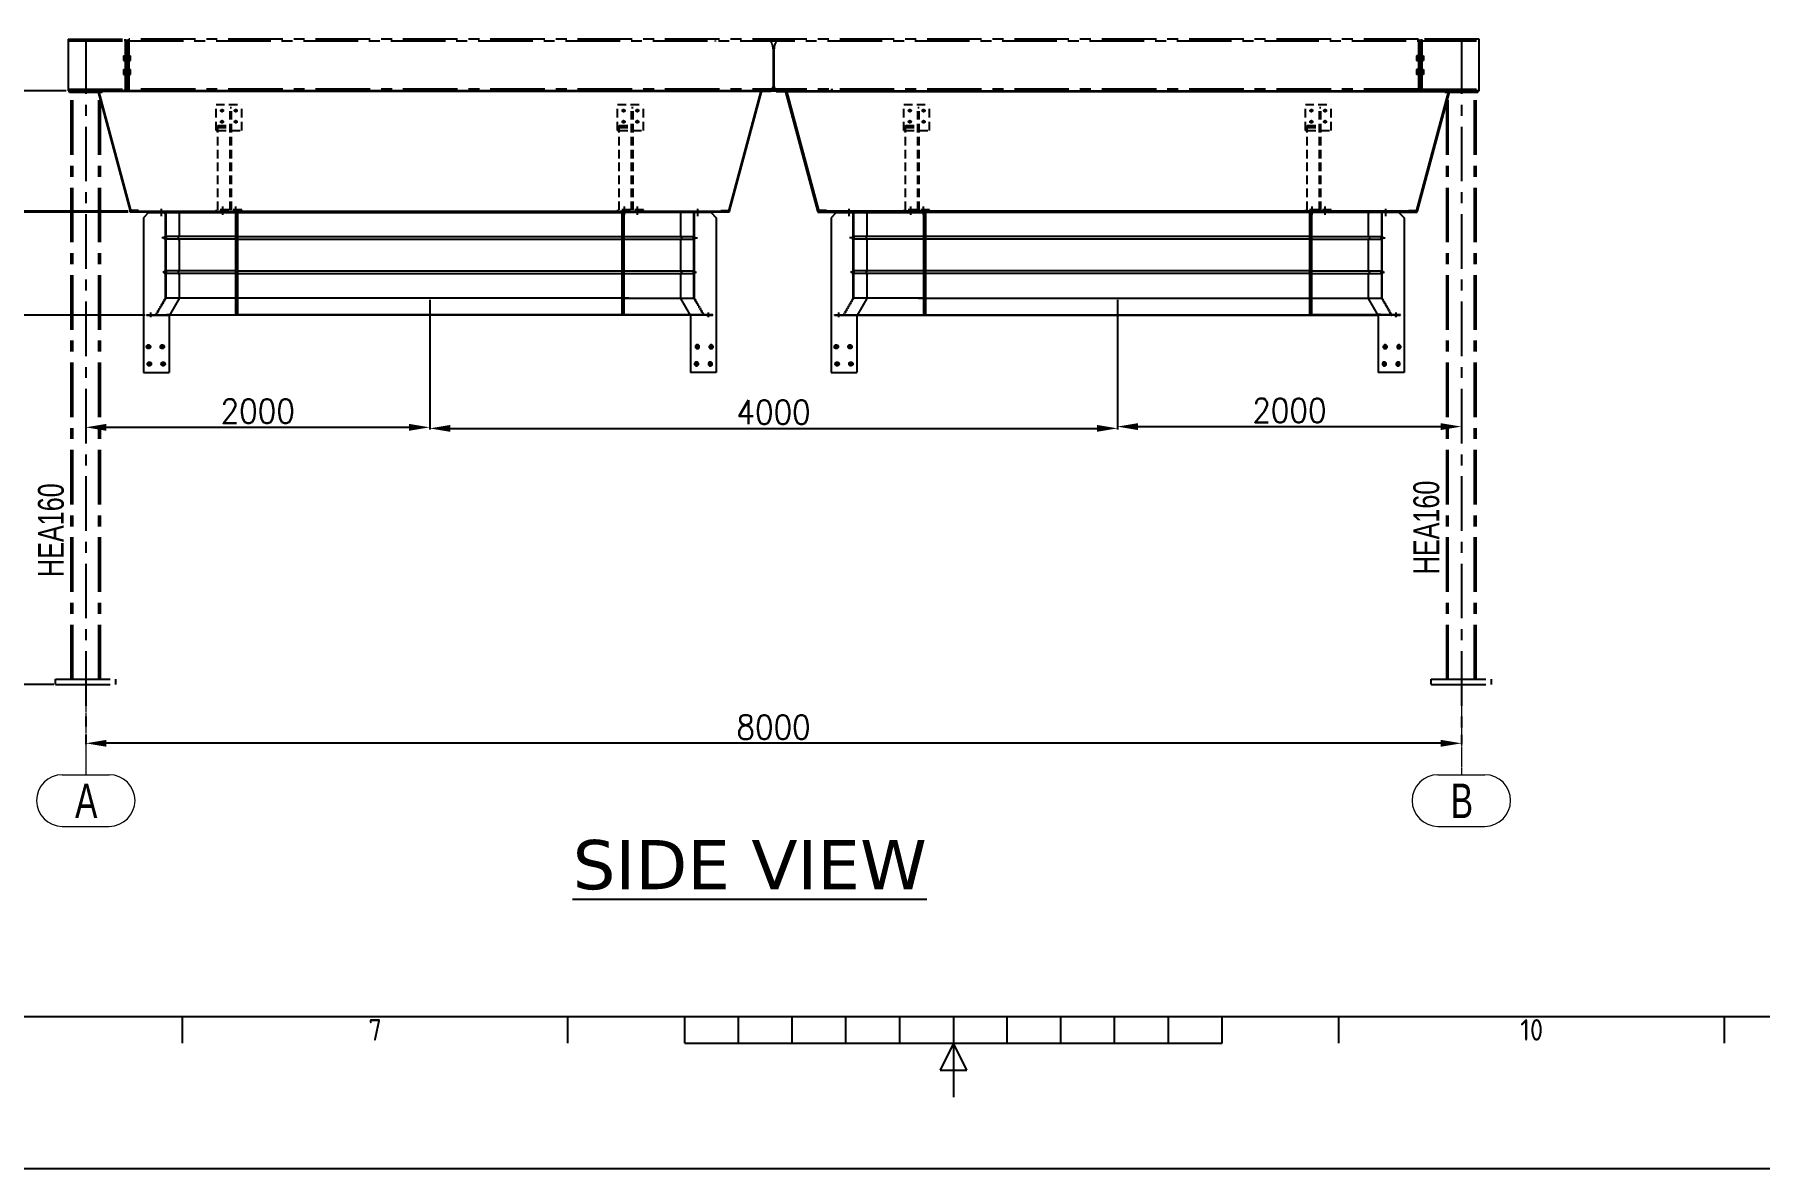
# Model space of a CAD drawing. Header units: millimetres. Extents: x 517777 to 536338, y -327622 to -292910.
# Drawn here: x 524593 to 529609, y -306035 to -302739 of the extents above; entities that cross this region are included whole.
import ezdxf
from ezdxf.enums import TextEntityAlignment as Align

# ---------------------------------------------------------------- set-up
doc = ezdxf.new("R2010")
doc.units = ezdxf.units.MM
for name, pattern in [('CENTER', [50.8, 31.75, -6.35, 6.35, -6.35]), ('CENTER2', [28.575, 19.05, -3.175, 3.175, -3.175]), ('HIDDEN', [0.375, 0.25, -0.125]), ('XKITLINE00', [0]), ('XKITLINE03', [6, 3, -1, 1, -1])]:
    doc.linetypes.add(name, pattern=pattern)
for name, color, linetype in [('1', 1, 'Continuous'), ('2', 3, 'CENTER'), ('3-TEXT', 7, 'Continuous'), ('CADRE', 5, 'Continuous'), ('Comment', 1, 'Continuous'), ('line', 7, 'Continuous')]:
    doc.layers.add(name, color=color, linetype=linetype)
for name, color, linetype, lineweight in [('Bolt', 7, 'Continuous', 0), ('Part', 2, 'Continuous', 0), ('PartMark', 3, 'Continuous', 0), ('S-GRID', 8, 'Continuous', 0)]:
    doc.layers.add(name, color=color, linetype=linetype, lineweight=lineweight)
doc.styles.add('ARIAL_NARROW', font='ARIALN.TTF')
doc.styles.add('ISO Proportional', font='isocp.shx')
doc.styles.add('ROMANS', font='ROMANS.shx', dxfattribs={"width": 0.9})
doc.styles.add('ver', font='verdana.ttf')
doc.dimstyles.new('4', dxfattribs={"dimtxt": 70, "dimasz": 60, "dimexe": 3, "dimexo": 5, "dimgap": 12, "dimtad": 1, "dimdec": 0, "dimdsep": 46, "dimtxsty": 'ROMANS', "dimcen": 2.5, "dimclrd": 6, "dimclre": 6, "dimclrt": 2, "dimadec": 0, "dimazin": 0, "dimtfac": 1, "dimtdec": 0, "dimtmove": 0, "dimatfit": 3, "dimfxl": 1, "dimarcsym": 0})

# ---------------------------------------------------------------- blocks, each defined once
blk = doc.blocks.new('*D113')
at = {"layer": 'Comment', "color": 6, "lineweight": -2, "transparency": 16777216}
for p, q in [((524742.5, -304774.5), (524742.5, -304801.9)), ((528682.5, -304798.9), (524802.5, -304798.9)), ((528742.5, -304774.5), (528742.5, -304801.9))]:
    blk.add_line(p, q, dxfattribs=at)
at = {"layer": 'Comment', "color": 6, "transparency": 16777216}
for points in [[(524802.5, -304788.9), (524802.5, -304808.9), (524742.5, -304798.9)], [(528682.5, -304788.9), (528682.5, -304808.9), (528742.5, -304798.9)]]:
    blk.add_solid(points, dxfattribs=at)
at = {"layer": 'Defpoints', "color": 0, "transparency": 16777216}
for p in [(524742.5, -304769.5), (524742.5, -304798.9), (528742.5, -304769.5)]:
    blk.add_point(p, dxfattribs=at)
at = {"layer": 'Comment', "color": 2, "transparency": 16777216, "insert": (526742.5, -304751.9), "char_height": 70, "attachment_point": 5, "style": 'ROMANS'}
blk.add_mtext('8000', dxfattribs=at)
blk = doc.blocks.new('dsfsdf')
for p, q in [((42914, -28691), (42884, -28721)), ((43092, -28697), (43086, -28691)), ((43092, -29191), (43034, -29291)), ((43034, -29291), (43034, -29621)), ((42884, -29621), (43034, -29621))]:
    blk.add_line(p, q)
at = {"color": 3, "linetype": 'CENTER2', "ltscale": 8}
for p, q in [((42929, -29471), (42899, -29471)), ((42914, -29486), (42914, -29456)), ((43009, -29471), (42979, -29471)), ((42994, -29486), (42994, -29456)), ((42934, -29571), (42904, -29571)), ((42919, -29586), (42919, -29556)), ((43014, -29571), (42984, -29571)), ((42999, -29586), (42999, -29556))]:
    blk.add_line(p, q, dxfattribs=at)
for centre in [(42914, -29471), (42994, -29471), (42919, -29571), (42999, -29571)]:
    blk.add_circle(centre, 11)
at = {"layer": 'line'}
for p, q in [((42884, -28721), (42884, -29621)), ((42914, -28691), (43086, -28691)), ((43092, -28697), (43092, -28830)), ((43092, -28851), (43092, -29030)), ((43092, -29051), (43092, -29191))]:
    blk.add_line(p, q, dxfattribs=at)
for centre, start, end in [((43092, -28841), 120, 240), ((43086, -28830), 300, 0), ((43086, -28851), 0, 60), ((43092, -29041), 120, 240), ((43086, -29030), 300, 0), ((43086, -29051), 0, 60)]:
    blk.add_arc(centre, 6, start, end, dxfattribs=at)
blk = doc.blocks.new('*D114')
at = {"layer": 'Comment', "color": 6, "lineweight": -2, "transparency": 16777216}
for p, q in [((525742.6, -303509.8), (525742.6, -303883.6)), ((524742.5, -303807.4), (524742.5, -303883.6)), ((524802.5, -303880.6), (525682.6, -303880.6))]:
    blk.add_line(p, q, dxfattribs=at)
at = {"layer": 'Comment', "color": 6, "transparency": 16777216}
for points in [[(524802.5, -303870.6), (524802.5, -303890.6), (524742.5, -303880.6)], [(525682.6, -303870.6), (525682.6, -303890.6), (525742.6, -303880.6)]]:
    blk.add_solid(points, dxfattribs=at)
at = {"layer": 'Defpoints', "color": 0, "transparency": 16777216}
for p in [(525742.6, -303504.8), (524742.5, -303802.4), (525742.6, -303880.6)]:
    blk.add_point(p, dxfattribs=at)
at = {"layer": 'Comment', "color": 2, "transparency": 16777216, "insert": (525242.6, -303833.6), "char_height": 70, "attachment_point": 5, "style": 'ROMANS'}
blk.add_mtext('2000', dxfattribs=at)
blk = doc.blocks.new('*D115')
at = {"layer": 'Comment', "color": 6, "lineweight": -2, "transparency": 16777216}
for p, q in [((525742.6, -303509.8), (525742.6, -303886.6)), ((527742.5, -303509.8), (527742.5, -303886.6)), ((525802.6, -303883.6), (527682.5, -303883.6))]:
    blk.add_line(p, q, dxfattribs=at)
at = {"layer": 'Comment', "color": 6, "transparency": 16777216}
for points in [[(525802.6, -303873.6), (525802.6, -303893.6), (525742.6, -303883.6)], [(527682.5, -303873.6), (527682.5, -303893.6), (527742.5, -303883.6)]]:
    blk.add_solid(points, dxfattribs=at)
at = {"layer": 'Defpoints', "color": 0, "transparency": 16777216}
for p in [(525742.6, -303504.8), (527742.5, -303504.8), (527742.5, -303883.6)]:
    blk.add_point(p, dxfattribs=at)
at = {"layer": 'Comment', "color": 2, "transparency": 16777216, "insert": (526742.5, -303836.6), "char_height": 70, "attachment_point": 5, "style": 'ROMANS'}
blk.add_mtext('4000', dxfattribs=at)
blk = doc.blocks.new('*D116')
at = {"layer": 'Comment', "color": 6, "lineweight": -2, "transparency": 16777216}
for p, q in [((527742.5, -303509.8), (527742.5, -303881.5)), ((528742.5, -303833.4), (528742.5, -303881.5)), ((527802.5, -303878.5), (528682.5, -303878.5))]:
    blk.add_line(p, q, dxfattribs=at)
at = {"layer": 'Comment', "color": 6, "transparency": 16777216}
for points in [[(527802.5, -303868.5), (527802.5, -303888.5), (527742.5, -303878.5)], [(528682.5, -303868.5), (528682.5, -303888.5), (528742.5, -303878.5)]]:
    blk.add_solid(points, dxfattribs=at)
at = {"layer": 'Defpoints', "color": 0, "transparency": 16777216}
for p in [(527742.5, -303504.8), (528742.5, -303828.4), (528742.5, -303878.5)]:
    blk.add_point(p, dxfattribs=at)
at = {"layer": 'Comment', "color": 2, "transparency": 16777216, "insert": (528242.5, -303831.5), "char_height": 70, "attachment_point": 5, "style": 'ROMANS'}
blk.add_mtext('2000', dxfattribs=at)
blk = doc.blocks.new('*D117')
at = {"layer": 'Comment', "color": 6, "lineweight": -2, "transparency": 16777216}
for p, q in [((524914.6, -303554.8), (524512.8, -303554.8)), ((524515.8, -304567.9), (524515.8, -303614.8)), ((524650, -304627.9), (524512.8, -304627.9))]:
    blk.add_line(p, q, dxfattribs=at)
at = {"layer": 'Comment', "color": 6, "transparency": 16777216}
for points in [[(524505.8, -303614.8), (524525.8, -303614.8), (524515.8, -303554.8)], [(524505.8, -304567.9), (524525.8, -304567.9), (524515.8, -304627.9)]]:
    blk.add_solid(points, dxfattribs=at)
at = {"layer": 'Defpoints', "color": 0, "transparency": 16777216}
for p in [(524515.8, -303554.8), (524919.6, -303554.8), (524655, -304627.9)]:
    blk.add_point(p, dxfattribs=at)
at = {"layer": 'Comment', "color": 2, "transparency": 16777216, "insert": (524468.8, -304091.4), "char_height": 70, "attachment_point": 5, "rotation": 90, "style": 'ROMANS'}
blk.add_mtext('2146', dxfattribs=at)
blk = doc.blocks.new('*D118')
at = {"layer": 'Comment', "color": 6, "lineweight": -2, "transparency": 16777216}
for p, q in [((524866.2, -303254.8), (524512.8, -303254.8)), ((524515.8, -303494.8), (524515.8, -303314.8)), ((524914.6, -303554.8), (524512.8, -303554.8))]:
    blk.add_line(p, q, dxfattribs=at)
at = {"layer": 'Comment', "color": 6, "transparency": 16777216}
for points in [[(524505.8, -303314.8), (524525.8, -303314.8), (524515.8, -303254.8)], [(524505.8, -303494.8), (524525.8, -303494.8), (524515.8, -303554.8)]]:
    blk.add_solid(points, dxfattribs=at)
at = {"layer": 'Defpoints', "color": 0, "transparency": 16777216}
for p in [(524515.8, -303254.8), (524871.2, -303254.8), (524919.6, -303554.8)]:
    blk.add_point(p, dxfattribs=at)
at = {"layer": 'Comment', "color": 2, "transparency": 16777216, "insert": (524468.8, -303440), "char_height": 70, "attachment_point": 5, "rotation": 90, "style": 'ROMANS'}
blk.add_mtext('600', dxfattribs=at)
blk = doc.blocks.new('*D119')
at = {"layer": 'Comment', "color": 6, "lineweight": -2, "transparency": 16777216}
for p, q in [((524515.8, -303192.8), (524515.8, -303132.8)), ((524866.3, -303252.8), (524512.8, -303252.8)), ((524866.2, -303254.8), (524512.8, -303254.8)), ((524515.8, -303254.8), (524515.8, -303252.8)), ((524515.8, -303314.8), (524515.8, -303374.8))]:
    blk.add_line(p, q, dxfattribs=at)
at = {"layer": 'Comment', "color": 6, "transparency": 16777216}
for points in [[(524505.8, -303192.8), (524525.8, -303192.8), (524515.8, -303252.8)], [(524505.8, -303314.8), (524525.8, -303314.8), (524515.8, -303254.8)]]:
    blk.add_solid(points, dxfattribs=at)
at = {"layer": 'Defpoints', "color": 0, "transparency": 16777216}
for p in [(524515.8, -303252.8), (524871.2, -303254.8), (524871.3, -303252.8)]:
    blk.add_point(p, dxfattribs=at)
at = {"layer": 'Comment', "color": 2, "transparency": 16777216, "insert": (524468.8, -303253.8), "char_height": 70, "attachment_point": 5, "rotation": 90, "style": 'ROMANS'}
blk.add_mtext('4', dxfattribs=at)
blk = doc.blocks.new('*D120')
at = {"layer": 'Comment', "color": 6, "lineweight": -2, "transparency": 16777216}
for p, q in [((524686, -302902.8), (524512.8, -302902.8)), ((524515.8, -303192.8), (524515.8, -302962.8)), ((524866.3, -303252.8), (524512.8, -303252.8))]:
    blk.add_line(p, q, dxfattribs=at)
at = {"layer": 'Comment', "color": 6, "transparency": 16777216}
for points in [[(524505.8, -302962.8), (524525.8, -302962.8), (524515.8, -302902.8)], [(524505.8, -303192.8), (524525.8, -303192.8), (524515.8, -303252.8)]]:
    blk.add_solid(points, dxfattribs=at)
at = {"layer": 'Defpoints', "color": 0, "transparency": 16777216}
for p in [(524515.8, -302902.8), (524691, -302902.8), (524871.3, -303252.8)]:
    blk.add_point(p, dxfattribs=at)
at = {"layer": 'Comment', "color": 2, "transparency": 16777216, "insert": (524468.8, -303077.8), "char_height": 70, "attachment_point": 5, "rotation": 90, "style": 'ROMANS'}
blk.add_mtext('700', dxfattribs=at)
blk = doc.blocks.new('KADR')
at = {"layer": 'CADRE', "color": 2}
for p, q in [((229165, -7198.2), (229165, -7100.9)), ((230560.4, -7198.2), (230560.4, -7100.9)), ((230983.4, -7198.2), (230983.4, -7100.9)), ((231177.9, -7198.2), (231177.9, -7100.9)), ((231372.4, -7198.2), (231372.4, -7100.9)), ((231566.8, -7198.2), (231566.8, -7100.9)), ((231761.3, -7198.2), (231761.3, -7100.9)), ((231955.8, -7100.9), (231955.8, -7198.2)), ((232150.3, -7198.2), (232150.3, -7100.9)), ((232344.7, -7198.2), (232344.7, -7100.9)), ((232539.2, -7198.2), (232539.2, -7100.9)), ((232733.7, -7198.2), (232733.7, -7100.9)), ((232928.2, -7198.2), (232928.2, -7100.9)), ((233351.2, -7198.2), (233351.2, -7100.9)), ((234746.5, -7198.2), (234746.5, -7100.9)), ((230983.4, -7198.2), (232928.2, -7198.2)), ((231955.8, -7198.2), (231907.2, -7295.4)), ((232004.4, -7295.4), (231955.8, -7198.2)), ((231955.8, -7198.2), (231955.8, -7392.6)), ((231907.2, -7295.4), (232004.4, -7295.4))]:
    blk.add_line(p, q, dxfattribs=at)
at = {"layer": 'CADRE', "color": 1}
blk.add_lwpolyline([(220145.5, -7651), (243248.6, -7651), (243248.6, 8686.2), (220145.5, 8686.2)], close=True, dxfattribs=at)
at = {"layer": 'CADRE'}
blk.add_lwpolyline([(220695.6, -7100.9), (242698.5, -7100.9), (242698.5, 8136.1), (220695.6, 8136.1)], close=True, dxfattribs=at)
at = {"layer": 'CADRE', "color": 2, "style": 'ISO Proportional'}
for s, height, p in [('7', 77.8, (229862.7, -7149.5)), ('10', 77.79, (234048.8, -7149.5))]:
    blk.add_text(s, height=height, dxfattribs=at).set_placement(p, align=Align.MIDDLE)

msp = doc.modelspace()

# ---------------------------------------------------------------- hatches: boundary and pattern name
at = {"linetype": 'HIDDEN', "ltscale": 100}
for points in [[(524944.62, -303553.23), (524945.54, -303553.23), (524944.62, -303554.83)], [(528540.46, -303553.23), (528539.54, -303553.23), (528540.46, -303554.83)]]:
    msp.add_hatch(color=42, dxfattribs=at).paths.add_polyline_path(points)
at = {"linetype": 'HIDDEN', "ltscale": 7}
for points in [[(524944.62, -303553.23), (524945.54, -303553.23), (524944.62, -303554.83)], [(526540.55, -303553.23), (526539.63, -303553.23), (526540.55, -303554.83)], [(526944.53, -303553.23), (526945.45, -303553.23), (526944.53, -303554.83)], [(528540.46, -303553.23), (528539.54, -303553.23), (528540.46, -303554.83)]]:
    msp.add_hatch(color=42, dxfattribs=at).paths.add_polyline_path(points)

# ---------------------------------------------------------------- linework, layer by layer
at = {"color": 42, "linetype": 'HIDDEN', "ltscale": 100}
for p, q in [((525121.29, -302942.63), (525196.29, -302942.63)), ((525121.29, -303017.72), (525121.29, -302942.63)), ((525162.29, -303248.83), (525162.29, -302952.49)), ((525166.29, -302952.49), (525162.29, -302952.49)), ((525166.29, -303248.83), (525166.29, -302952.49)), ((525196.29, -303017.72), (525196.29, -302942.63)), ((526288.89, -302942.63), (526363.89, -302942.63)), ((526288.89, -303017.72), (526288.89, -302942.63)), ((526329.89, -303248.83), (526329.89, -302952.49)), ((526333.89, -302952.49), (526329.89, -302952.49)), ((526333.89, -303248.83), (526333.89, -302952.49)), ((526363.89, -303017.72), (526363.89, -302942.63)), ((527121.2, -302942.63), (527196.2, -302942.63)), ((527121.2, -303017.72), (527121.2, -302942.63)), ((527162.2, -303248.83), (527162.2, -302952.49)), ((527166.2, -302952.49), (527162.2, -302952.49)), ((527166.2, -303248.83), (527166.2, -302952.49)), ((527196.2, -303017.72), (527196.2, -302942.63)), ((528288.8, -302942.63), (528363.8, -302942.63)), ((528288.8, -303017.72), (528288.8, -302942.63)), ((528329.8, -303248.83), (528329.8, -302952.49)), ((528333.8, -302952.49), (528329.8, -302952.49)), ((528333.8, -303248.83), (528333.8, -302952.49)), ((528363.8, -303017.72), (528363.8, -302942.63)), ((525126.29, -303248.83), (525126.29, -303003.4)), ((525126.29, -303003.4), (525162.29, -303003.4)), ((526293.89, -303248.83), (526293.89, -303003.4)), ((526293.89, -303003.4), (526329.89, -303003.4)), ((527126.2, -303248.83), (527126.2, -303003.4)), ((527126.2, -303003.4), (527162.2, -303003.4)), ((528293.8, -303248.83), (528293.8, -303003.4)), ((528293.8, -303003.4), (528329.8, -303003.4)), ((525121.29, -303017.72), (525126.29, -303017.72)), ((525126.29, -303009.06), (525166.29, -303009.06)), ((525126.29, -303017.72), (525166.29, -303017.72)), ((525166.29, -303017.72), (525196.29, -303017.72)), ((526288.89, -303017.72), (526293.89, -303017.72)), ((526293.89, -303009.06), (526333.89, -303009.06)), ((526293.89, -303017.72), (526333.89, -303017.72)), ((526333.89, -303017.72), (526363.89, -303017.72)), ((527121.2, -303017.72), (527126.2, -303017.72)), ((527126.2, -303009.06), (527166.2, -303009.06)), ((527126.2, -303017.72), (527166.2, -303017.72)), ((527166.2, -303017.72), (527196.2, -303017.72)), ((528288.8, -303017.72), (528293.8, -303017.72)), ((528293.8, -303009.06), (528333.8, -303009.06)), ((528293.8, -303017.72), (528333.8, -303017.72)), ((528333.8, -303017.72), (528363.8, -303017.72)), ((525196.29, -303248.83), (525121.29, -303248.83)), ((525121.29, -303248.83), (525121.29, -303252.83)), ((525196.29, -303252.83), (525121.29, -303252.83)), ((525141.29, -303262.83), (525141.29, -303238.83)), ((525178.79, -303262.83), (525178.79, -303238.83)), ((525196.29, -303252.83), (525196.29, -303248.83)), ((526363.89, -303248.83), (526288.89, -303248.83)), ((526288.89, -303248.83), (526288.89, -303252.83)), ((526363.89, -303252.83), (526288.89, -303252.83)), ((526308.89, -303262.83), (526308.89, -303238.83)), ((526346.39, -303262.83), (526346.39, -303238.83)), ((526363.89, -303252.83), (526363.89, -303248.83)), ((527196.2, -303248.83), (527121.2, -303248.83)), ((527121.2, -303248.83), (527121.2, -303252.83)), ((527196.2, -303252.83), (527121.2, -303252.83)), ((527141.2, -303262.83), (527141.2, -303238.83)), ((527178.7, -303262.83), (527178.7, -303238.83)), ((527196.2, -303252.83), (527196.2, -303248.83)), ((528363.8, -303248.83), (528288.8, -303248.83)), ((528288.8, -303248.83), (528288.8, -303252.83)), ((528363.8, -303252.83), (528288.8, -303252.83)), ((528308.8, -303262.83), (528308.8, -303238.83)), ((528346.3, -303262.83), (528346.3, -303238.83)), ((528363.8, -303252.83), (528363.8, -303248.83)), ((524945.54, -303553.23), (524944.62, -303554.83)), ((524945.54, -303553.23), (524944.62, -303554.83)), ((524944.62, -303554.83), (524944.62, -303553.23)), ((528539.54, -303553.23), (528540.46, -303554.83)), ((528539.54, -303553.23), (528540.46, -303554.83)), ((528540.46, -303554.83), (528540.46, -303553.23))]:
    msp.add_line(p, q, dxfattribs=at)
at = {"color": 42, "linetype": 'HIDDEN', "ltscale": 7}
for p, q in [((524950.09, -303254.83), (524950.09, -303256.43)), ((524950.09, -303256.43), (524970.49, -303256.43)), ((524970.49, -303256.43), (525011.95, -303256.32)), ((526464.39, -303256.33), (526464.37, -303256.33)), ((526514.69, -303256.43), (526473.2, -303256.34)), ((526535.09, -303256.43), (526514.69, -303256.43)), ((526535.09, -303254.83), (526535.09, -303256.43)), ((526950, -303254.83), (526950, -303256.43)), ((526950, -303256.43), (526970.4, -303256.43)), ((526970.4, -303256.43), (527011.88, -303256.34)), ((527020.69, -303256.33), (527020.71, -303256.33)), ((528514.6, -303256.43), (528473.13, -303256.32)), ((528535, -303256.43), (528514.6, -303256.43)), ((528535, -303254.83), (528535, -303256.43)), ((524973.49, -303259.43), (524973.49, -303324.63)), ((524973.49, -303259.43), (524973.49, -303324.63)), ((524975.09, -303259.43), (524975.09, -303324.63)), ((524975.09, -303259.43), (524975.09, -303324.63)), ((526510.09, -303259.43), (526510.09, -303324.63)), ((526511.69, -303259.43), (526511.69, -303324.63)), ((526973.4, -303259.43), (526973.4, -303324.63)), ((526975, -303259.43), (526975, -303324.63)), ((528510, -303259.43), (528510, -303324.63)), ((528510, -303259.43), (528510, -303324.63)), ((528511.6, -303259.43), (528511.6, -303324.63)), ((528511.6, -303259.43), (528511.6, -303324.63)), ((525012.99, -303326.13), (524973.09, -303326.13)), ((525013.11, -303333.52), (524973.09, -303333.52)), ((524973.49, -303335.02), (524973.49, -303424.63)), ((524973.49, -303335.02), (524973.49, -303424.63)), ((524975.09, -303335.02), (524975.09, -303424.63)), ((524975.09, -303335.02), (524975.09, -303424.63)), ((526463.32, -303333.42), (526463.33, -303333.42)), ((526472.11, -303333.44), (526512.09, -303333.52)), ((526472.13, -303326.05), (526512.09, -303326.13)), ((526510.09, -303335.02), (526510.09, -303424.63)), ((526511.69, -303335.02), (526511.69, -303424.63)), ((527012.95, -303326.05), (526972.99, -303326.13)), ((527012.97, -303333.44), (526972.99, -303333.52)), ((526973.4, -303335.02), (526973.4, -303424.63)), ((526975, -303335.02), (526975, -303424.63)), ((527021.77, -303333.42), (527021.75, -303333.42)), ((528471.98, -303333.52), (528512, -303333.52)), ((528472.09, -303326.13), (528512, -303326.13)), ((528510, -303335.02), (528510, -303424.63)), ((528510, -303335.02), (528510, -303424.63)), ((528511.6, -303335.02), (528511.6, -303424.63)), ((528511.6, -303335.02), (528511.6, -303424.63)), ((525012.99, -303426.13), (524973.09, -303426.13)), ((525013.11, -303433.52), (524973.09, -303433.52)), ((524973.49, -303435.02), (524973.49, -303504.83)), ((524973.49, -303435.02), (524973.49, -303504.83)), ((524975.09, -303435.02), (524975.09, -303505.25)), ((524975.09, -303435.02), (524975.09, -303505.25)), ((526463.32, -303433.42), (526463.33, -303433.42)), ((526472.11, -303433.44), (526512.09, -303433.52)), ((526472.13, -303426.05), (526512.09, -303426.13)), ((526510.09, -303435.02), (526510.09, -303505.25)), ((526511.69, -303435.02), (526511.69, -303504.83)), ((527012.95, -303426.05), (526972.99, -303426.13)), ((527012.97, -303433.44), (526972.99, -303433.52)), ((526973.4, -303435.02), (526973.4, -303504.83)), ((526975, -303435.02), (526975, -303505.25)), ((527021.77, -303433.42), (527021.75, -303433.42)), ((528471.98, -303433.52), (528512, -303433.52)), ((528472.09, -303426.13), (528512, -303426.13)), ((528510, -303435.02), (528510, -303505.25)), ((528510, -303435.02), (528510, -303505.25)), ((528511.6, -303435.02), (528511.6, -303504.83)), ((528511.6, -303435.02), (528511.6, -303504.83)), ((524973.49, -303504.83), (524945.54, -303553.23)), ((524973.49, -303504.83), (524945.54, -303553.23)), ((524975.09, -303505.25), (524946.47, -303554.83)), ((524975.09, -303505.25), (524946.47, -303554.83)), ((525013.45, -303504.73), (524973.49, -303504.83)), ((526471.78, -303504.83), (526511.69, -303504.83)), ((526510.09, -303505.25), (526538.71, -303554.83)), ((526511.69, -303504.83), (526539.63, -303553.23)), ((526973.4, -303504.83), (526945.45, -303553.23)), ((526975, -303505.25), (526946.38, -303554.83)), ((527013.31, -303504.83), (526973.4, -303504.83)), ((528471.63, -303504.73), (528511.6, -303504.83)), ((528510, -303505.25), (528538.62, -303554.83)), ((528510, -303505.25), (528538.62, -303554.83)), ((528511.6, -303504.83), (528539.54, -303553.23)), ((528511.6, -303504.83), (528539.54, -303553.23)), ((524919.62, -303553.23), (524937.62, -303553.23)), ((524919.62, -303554.83), (524919.62, -303553.23)), ((524919.62, -303553.23), (524945.54, -303553.23)), ((524919.62, -303554.83), (524919.62, -303553.23)), ((524937.62, -303554.83), (524919.62, -303554.83)), ((524937.62, -303554.83), (524919.62, -303554.83)), ((524919.62, -303554.83), (524944.62, -303554.83)), ((524945.54, -303553.23), (524944.62, -303554.83)), ((524945.54, -303553.23), (524944.62, -303554.83)), ((524944.62, -303554.83), (524944.62, -303553.23)), ((524944.62, -303554.83), (524984.59, -303554.74)), ((524945.54, -303553.23), (524985.45, -303553.14)), ((526539.63, -303553.23), (526499.72, -303553.23)), ((526540.55, -303554.83), (526500.59, -303554.83)), ((526565.55, -303553.23), (526539.63, -303553.23)), ((526539.63, -303553.23), (526540.55, -303554.83)), ((526539.63, -303553.23), (526540.55, -303554.83)), ((526540.55, -303554.83), (526540.55, -303553.23)), ((526565.55, -303554.83), (526540.55, -303554.83)), ((526565.55, -303553.23), (526547.55, -303553.23)), ((526547.55, -303554.83), (526565.55, -303554.83)), ((526565.55, -303554.83), (526565.55, -303553.23)), ((526565.55, -303554.83), (526565.55, -303553.23)), ((526919.53, -303553.23), (526937.53, -303553.23)), ((526919.53, -303554.83), (526919.53, -303553.23)), ((526919.53, -303553.23), (526945.45, -303553.23)), ((526919.53, -303554.83), (526919.53, -303553.23)), ((526937.53, -303554.83), (526919.53, -303554.83)), ((526919.53, -303554.83), (526944.53, -303554.83)), ((526945.45, -303553.23), (526944.53, -303554.83)), ((526945.45, -303553.23), (526944.53, -303554.83)), ((526944.53, -303554.83), (526944.53, -303553.23)), ((526944.53, -303554.83), (526984.5, -303554.83)), ((526945.45, -303553.23), (526985.36, -303553.23)), ((528539.54, -303553.23), (528499.63, -303553.14)), ((528540.46, -303554.83), (528500.5, -303554.74)), ((528565.46, -303553.23), (528539.54, -303553.23)), ((528539.54, -303553.23), (528540.46, -303554.83)), ((528539.54, -303553.23), (528540.46, -303554.83)), ((528540.46, -303554.83), (528540.46, -303553.23)), ((528565.46, -303554.83), (528540.46, -303554.83)), ((528565.46, -303553.23), (528547.46, -303553.23)), ((528547.46, -303554.83), (528565.46, -303554.83)), ((528547.46, -303554.83), (528565.46, -303554.83)), ((528565.46, -303554.83), (528565.46, -303553.23)), ((528565.46, -303554.83), (528565.46, -303553.23))]:
    msp.add_line(p, q, dxfattribs=at)
for p, q in [((524950.09, -303256.43), (524973.97, -303256.43)), ((525011.95, -303256.32), (525178.34, -303256.43)), ((525184, -303256.43), (526301.18, -303256.43)), ((526473.23, -303256.32), (526306.83, -303256.43)), ((527011.86, -303256.32), (527178.25, -303256.43)), ((528301.09, -303256.43), (527183.91, -303256.43)), ((528473.13, -303256.32), (528306.74, -303256.43)), ((528535, -303256.43), (528511.11, -303256.43)), ((524974.69, -303326.13), (524973.09, -303326.13)), ((524974.69, -303333.52), (524973.09, -303333.52)), ((525178.34, -303326.13), (525012.99, -303326.13)), ((525178.34, -303333.52), (525013.11, -303333.52)), ((525184, -303326.13), (526301.18, -303326.13)), ((525184, -303333.52), (526301.18, -303333.52)), ((526306.83, -303326.13), (526472.12, -303326.02)), ((526306.83, -303326.13), (526321.25, -303326.13)), ((526306.83, -303333.52), (526472.13, -303333.42)), ((526306.83, -303333.52), (526321.25, -303333.52)), ((527178.25, -303333.52), (527012.96, -303333.42)), ((527178.25, -303326.13), (527012.97, -303326.02)), ((527178.25, -303326.13), (527163.84, -303326.13)), ((527178.25, -303333.52), (527163.84, -303333.52)), ((528301.09, -303326.13), (527183.91, -303326.13)), ((528301.09, -303333.52), (527183.91, -303333.52)), ((528306.74, -303326.13), (528472.09, -303326.13)), ((528306.74, -303333.52), (528471.98, -303333.52)), ((528510.4, -303326.13), (528512, -303326.13)), ((528510.4, -303333.52), (528512, -303333.52)), ((524974.69, -303426.13), (524973.09, -303426.13)), ((524974.69, -303433.52), (524973.09, -303433.52)), ((525178.34, -303426.13), (525012.99, -303426.13)), ((525178.34, -303433.52), (525013.11, -303433.52)), ((525184, -303426.13), (526301.18, -303426.13)), ((525184, -303433.52), (526301.18, -303433.52)), ((526306.83, -303426.13), (526472.12, -303426.02)), ((526306.83, -303426.13), (526321.25, -303426.13)), ((526306.83, -303433.52), (526472.13, -303433.42)), ((526306.83, -303433.52), (526321.25, -303433.52)), ((527178.25, -303433.52), (527012.96, -303433.42)), ((527178.25, -303426.13), (527012.97, -303426.02)), ((527178.25, -303426.13), (527163.84, -303426.13)), ((527178.25, -303433.52), (527163.84, -303433.52)), ((528301.09, -303426.13), (527183.91, -303426.13)), ((528301.09, -303433.52), (527183.91, -303433.52)), ((528306.74, -303426.13), (528472.09, -303426.13)), ((528306.74, -303433.52), (528471.98, -303433.52)), ((528510.4, -303426.13), (528512, -303426.13)), ((528510.4, -303433.52), (528512, -303433.52)), ((524919.62, -303553.23), (524937.62, -303553.23)), ((524919.62, -303554.83), (524919.62, -303553.23)), ((524919.62, -303553.23), (524945.54, -303553.23)), ((524919.62, -303554.83), (524919.62, -303553.23)), ((524919.62, -303554.83), (524944.62, -303554.83)), ((524946.47, -303554.83), (524944.62, -303554.83)), ((526500.59, -303554.83), (524984.59, -303554.74)), ((526984.5, -303554.83), (528500.5, -303554.74)), ((528538.62, -303554.83), (528540.46, -303554.83)), ((528565.46, -303553.23), (528539.54, -303553.23)), ((528565.46, -303554.83), (528540.46, -303554.83)), ((528565.46, -303553.23), (528547.46, -303553.23)), ((528565.46, -303554.83), (528565.46, -303553.23)), ((528565.46, -303554.83), (528565.46, -303553.23))]:
    msp.add_line(p, q)
at = {"color": 3, "linetype": 'CENTER2', "ltscale": 7}
for p, q in [((524962.59, -303267.35), (524962.59, -303245.57)), ((524962.59, -303267.35), (524962.59, -303245.57)), ((526522.59, -303267.35), (526522.59, -303245.57)), ((526962.5, -303267.35), (526962.5, -303245.57)), ((528522.5, -303267.35), (528522.5, -303245.57)), ((528522.5, -303267.35), (528522.5, -303245.57)), ((524978.86, -303329.83), (524963.74, -303329.83)), ((524978.86, -303329.83), (524963.74, -303329.83)), ((526506.31, -303329.83), (526521.43, -303329.83)), ((526978.77, -303329.83), (526963.65, -303329.83)), ((528506.22, -303329.83), (528521.34, -303329.83)), ((528506.22, -303329.83), (528521.34, -303329.83)), ((524978.86, -303429.83), (524966.48, -303429.83)), ((524978.86, -303429.83), (524966.48, -303429.83)), ((526506.31, -303429.83), (526518.7, -303429.83)), ((526978.77, -303429.83), (526966.39, -303429.83)), ((528506.22, -303429.83), (528518.61, -303429.83)), ((528506.22, -303429.83), (528518.61, -303429.83))]:
    msp.add_line(p, q, dxfattribs=at)
at = {"color": 3, "linetype": 'CENTER2', "ltscale": 8}
for p, q in [((524932.12, -303560.45), (524932.12, -303547.17)), ((524932.12, -303560.45), (524932.12, -303547.17)), ((526553.05, -303560.45), (526553.05, -303547.17)), ((526932.03, -303560.45), (526932.03, -303547.17)), ((528552.96, -303560.45), (528552.96, -303547.17)), ((528552.96, -303560.45), (528552.96, -303547.17))]:
    msp.add_line(p, q, dxfattribs=at)
at = {"color": 42, "linetype": 'HIDDEN', "ltscale": 100}
for centre in [(525138.79, -302960.08), (525178.79, -302960.08), (526306.39, -302960.08), (526346.39, -302960.08), (527138.7, -302960.08), (527178.7, -302960.08), (528306.3, -302960.08), (528346.3, -302960.08), (525138.79, -302992.58), (525178.79, -302992.58), (526306.39, -302992.58), (526346.39, -302992.58), (527138.7, -302992.58), (527178.7, -302992.58), (528306.3, -302992.58), (528346.3, -302992.58)]:
    msp.add_circle(centre, 3.5, dxfattribs=at)
for centre, radius, start, end in [((524970.49, -303259.43), 4.6, 0, 90), ((528514.6, -303259.43), 4.6, 90, 180), ((524975.09, -303329.83), 3, 120, 240), ((524972.09, -303324.63), 3, 300, 0), ((524972.09, -303335.02), 3, 0, 60), ((528513, -303324.63), 3, 180, 240), ((528513, -303335.02), 3, 120, 180), ((528510, -303329.83), 3, 300, 60), ((524975.09, -303429.83), 3, 120, 240), ((524972.09, -303424.63), 3, 300, 0), ((524972.09, -303435.02), 3, 0, 60), ((528513, -303424.63), 3, 180, 240), ((528513, -303435.02), 3, 120, 180), ((528510, -303429.83), 3, 300, 60)]:
    msp.add_arc(centre, radius, start, end, dxfattribs=at)
at = {"color": 42, "linetype": 'HIDDEN', "ltscale": 7}
for centre, radius, start, end in [((524970.49, -303259.43), 4.6, 0, 90), ((524970.49, -303259.43), 3, 0, 90), ((526514.69, -303259.43), 4.6, 90, 180), ((526514.69, -303259.43), 3, 90, 180), ((526970.4, -303259.43), 4.6, 0, 90), ((526970.4, -303259.43), 3, 0, 90), ((528514.6, -303259.43), 4.6, 90, 180), ((528514.6, -303259.43), 3, 90, 180), ((524973.49, -303329.83), 3, 120, 240), ((524970.49, -303324.63), 3, 300, 0), ((524970.49, -303335.02), 3, 0, 60), ((524975.09, -303329.83), 3, 120, 240), ((524972.09, -303324.63), 3, 300, 0), ((524972.09, -303335.02), 3, 0, 60), ((526513.09, -303324.63), 3, 180, 240), ((526513.09, -303335.02), 3, 120, 180), ((526510.09, -303329.83), 3, 300, 60), ((526514.69, -303324.63), 3, 180, 240), ((526514.69, -303335.02), 3, 120, 180), ((526511.69, -303329.83), 3, 300, 60), ((526973.4, -303329.83), 3, 120, 240), ((526970.4, -303324.63), 3, 300, 0), ((526970.4, -303335.02), 3, 0, 60), ((526975, -303329.83), 3, 120, 240), ((526972, -303324.63), 3, 300, 0), ((526972, -303335.02), 3, 0, 60), ((528513, -303324.63), 3, 180, 240), ((528513, -303335.02), 3, 120, 180), ((528510, -303329.83), 3, 300, 60), ((528514.6, -303324.63), 3, 180, 240), ((528514.6, -303335.02), 3, 120, 180), ((528511.6, -303329.83), 3, 300, 60), ((524973.49, -303429.83), 3, 120, 240), ((524970.49, -303424.63), 3, 300, 0), ((524970.49, -303435.02), 3, 0, 60), ((524975.09, -303429.83), 3, 120, 240), ((524972.09, -303424.63), 3, 300, 0), ((524972.09, -303435.02), 3, 0, 60), ((526513.09, -303424.63), 3, 180, 240), ((526513.09, -303435.02), 3, 120, 180), ((526510.09, -303429.83), 3, 300, 60), ((526514.69, -303424.63), 3, 180, 240), ((526514.69, -303435.02), 3, 120, 180), ((526511.69, -303429.83), 3, 300, 60), ((526973.4, -303429.83), 3, 120, 240), ((526970.4, -303424.63), 3, 300, 0), ((526970.4, -303435.02), 3, 0, 60), ((526975, -303429.83), 3, 120, 240), ((526972, -303424.63), 3, 300, 0), ((526972, -303435.02), 3, 0, 60), ((528513, -303424.63), 3, 180, 240), ((528513, -303435.02), 3, 120, 180), ((528510, -303429.83), 3, 300, 60), ((528514.6, -303424.63), 3, 180, 240), ((528514.6, -303435.02), 3, 120, 180), ((528511.6, -303429.83), 3, 300, 60)]:
    msp.add_arc(centre, radius, start, end, dxfattribs=at)
for centre, start, end in [((524970.49, -303259.43), 0, 90), ((528514.6, -303259.43), 90, 180), ((524973.49, -303329.83), 120, 240), ((524970.49, -303324.63), 300, 0), ((524970.49, -303335.02), 0, 60), ((528514.6, -303324.63), 180, 240), ((528514.6, -303335.02), 120, 180), ((528511.6, -303329.83), 300, 60), ((524973.49, -303429.83), 120, 240), ((524970.49, -303424.63), 300, 0), ((524970.49, -303435.02), 0, 60), ((528514.6, -303424.63), 180, 240), ((528514.6, -303435.02), 120, 180), ((528511.6, -303429.83), 300, 60)]:
    msp.add_arc(centre, 3, start, end)
at = {"layer": '1', "color": 0}
for p, q in [((525178.34, -303254.83), (525178.34, -303554.83)), ((525181.17, -303254.83), (525181.17, -303554.83)), ((525184, -303254.83), (525184, -303554.83)), ((526301.18, -303254.83), (526301.18, -303554.83)), ((526304.01, -303254.83), (526304.01, -303554.83)), ((526306.83, -303254.83), (526306.83, -303554.83)), ((527178.25, -303254.83), (527178.25, -303554.83)), ((527181.08, -303254.83), (527181.08, -303554.83)), ((527183.91, -303254.83), (527183.91, -303554.83)), ((528301.09, -303254.83), (528301.09, -303554.83)), ((528303.91, -303254.83), (528303.91, -303554.83)), ((528306.74, -303254.83), (528306.74, -303554.83)), ((524985.45, -303553.14), (525178.34, -303553.23)), ((526301.18, -303553.23), (525184, -303553.23)), ((526499.72, -303553.23), (526306.83, -303553.23)), ((526985.36, -303553.23), (527178.25, -303553.23)), ((527183.91, -303553.23), (528301.09, -303553.23)), ((528499.63, -303553.14), (528306.74, -303553.23))]:
    msp.add_line(p, q, dxfattribs=at)
at = {"layer": '2', "color": 3, "ltscale": 5}
for p, q in [((524691.04, -302752.83), (524691.04, -302902.83)), ((524691.04, -302752.83), (524857.54, -302752.83)), ((524742.54, -302752.83), (524742.54, -304749.92)), ((524857.54, -302757.73), (524857.54, -302752.83)), ((524857.54, -302755.28), (524857.54, -302900.38)), ((524857.54, -302755.28), (524862.54, -302755.28)), ((524862.54, -302755.28), (524862.54, -302900.38)), ((524862.54, -302755.28), (524862.54, -302900.38)), ((524862.54, -302755.28), (524867.54, -302755.28)), ((528617.54, -302752.83), (524867.54, -302752.83)), ((524867.54, -302757.73), (524867.54, -302752.83)), ((524867.54, -302755.28), (524867.54, -302900.38)), ((528617.54, -302757.73), (528617.54, -302752.83)), ((528617.54, -302755.28), (528617.54, -302900.38)), ((528617.54, -302755.28), (528622.54, -302755.28)), ((528622.54, -302755.28), (528622.54, -302900.38)), ((528622.54, -302755.28), (528627.54, -302755.28)), ((528622.54, -302755.28), (528622.54, -302900.38)), ((528794.04, -302752.83), (528627.54, -302752.83)), ((528627.54, -302757.73), (528627.54, -302752.83)), ((528627.54, -302755.28), (528627.54, -302900.38)), ((528742.54, -302752.83), (528742.54, -304753.08)), ((528794.04, -302902.83), (528794.04, -302752.83)), ((524691.04, -302757.73), (524857.54, -302757.73)), ((524852.26, -302800.9), (524852.26, -302814.75)), ((524852.26, -302800.9), (524857.54, -302800.9)), ((524852.26, -302804.36), (524857.54, -302804.36)), ((524867.54, -302757.73), (528617.54, -302757.73)), ((524867.54, -302800.9), (524872.82, -302800.9)), ((524867.54, -302804.36), (524872.82, -302804.36)), ((524872.82, -302814.75), (524872.82, -302800.9)), ((528617.54, -302800.9), (528612.26, -302800.9)), ((528612.26, -302800.9), (528612.26, -302814.75)), ((528612.26, -302804.36), (528617.54, -302804.36)), ((528627.54, -302757.73), (528794.04, -302757.73)), ((528627.54, -302800.9), (528632.82, -302800.9)), ((528627.54, -302804.36), (528632.82, -302804.36)), ((528632.82, -302800.9), (528632.82, -302814.75)), ((524852.26, -302811.29), (524857.54, -302811.29)), ((524852.26, -302814.75), (524857.54, -302814.75)), ((524852.26, -302840.9), (524852.26, -302854.75)), ((524852.26, -302840.9), (524857.54, -302840.9)), ((524852.26, -302844.36), (524857.54, -302844.36)), ((524852.26, -302851.29), (524857.54, -302851.29)), ((524852.26, -302854.75), (524857.54, -302854.75)), ((524867.54, -302811.29), (524872.82, -302811.29)), ((524867.54, -302814.75), (524872.82, -302814.75)), ((524867.54, -302840.9), (524872.82, -302840.9)), ((524867.54, -302844.36), (524872.82, -302844.36)), ((524867.54, -302851.29), (524872.82, -302851.29)), ((524867.54, -302854.75), (524872.82, -302854.75)), ((524872.82, -302854.75), (524872.82, -302840.9)), ((528612.26, -302811.29), (528617.54, -302811.29)), ((528612.26, -302814.75), (528617.54, -302814.75)), ((528617.54, -302840.9), (528612.26, -302840.9)), ((528612.26, -302840.9), (528612.26, -302854.75)), ((528612.26, -302844.36), (528617.54, -302844.36)), ((528627.54, -302811.29), (528632.82, -302811.29)), ((528627.54, -302814.75), (528632.82, -302814.75)), ((528627.54, -302840.9), (528632.82, -302840.9)), ((528627.54, -302844.36), (528632.82, -302844.36)), ((528632.82, -302840.9), (528632.82, -302854.75)), ((524691.04, -302897.93), (524857.54, -302897.93)), ((524691.04, -302902.83), (524694.79, -302902.83)), ((524694.79, -302907.83), (524694.79, -302902.83)), ((524790.29, -302902.83), (524694.79, -302902.83)), ((524790.29, -302902.83), (524857.54, -302902.83)), ((524790.29, -302907.83), (524790.29, -302902.83)), ((524857.54, -302902.83), (524857.54, -302897.93)), ((524857.54, -302900.38), (524862.54, -302900.38)), ((524862.54, -302900.38), (524867.54, -302900.38)), ((528617.54, -302897.93), (524867.54, -302897.93)), ((524867.54, -302902.83), (524867.54, -302897.93)), ((524867.54, -302902.83), (528617.54, -302902.83)), ((528627.54, -302897.93), (528794.04, -302897.93)), ((528790.29, -302902.83), (528694.79, -302902.83)), ((528790.29, -302902.83), (528794.04, -302902.83)), ((528790.29, -302907.83), (528790.29, -302902.83)), ((524790.29, -302907.83), (524694.79, -302907.83)), ((524699.79, -304612.88), (524699.79, -302907.83)), ((524704.54, -304612.88), (524704.54, -302907.83)), ((524780.54, -304612.88), (524780.54, -302907.83)), ((524785.29, -304612.88), (524785.29, -302907.83)), ((528790.29, -302907.83), (528694.79, -302907.83)), ((528699.79, -304612.88), (528699.79, -302907.83)), ((528704.54, -304612.88), (528704.54, -302907.83)), ((528780.54, -304612.88), (528780.54, -302907.83)), ((528785.29, -304612.88), (528785.29, -302907.83)), ((524699.79, -304612.88), (524699.79, -303785.33)), ((524704.54, -304612.88), (524704.54, -303783.37)), ((528780.54, -304612.88), (528780.54, -303783.37)), ((528785.29, -304612.88), (528785.29, -303785.33)), ((524655.04, -304627.88), (524655.04, -304612.88)), ((524655.04, -304612.88), (524830.04, -304612.88)), ((524655.04, -304627.88), (524830.04, -304627.88)), ((524830.04, -304627.88), (524830.04, -304612.88)), ((528655.04, -304627.88), (528655.04, -304612.88)), ((528655.04, -304612.88), (528830.04, -304612.88)), ((528655.04, -304627.88), (528830.04, -304627.88)), ((528830.04, -304627.88), (528830.04, -304612.88))]:
    msp.add_line(p, q, dxfattribs=at)
msp.add_lwpolyline([(526772.54, -302902.83), (526772.54, -302897.93), (526751.59, -302897.93, -0.4142136), (526744.09, -302890.43), (526744.09, -302780.23, -0.1852419), (526751.59, -302757.73), (526772.54, -302757.73), (526772.54, -302752.83), (526712.54, -302752.83), (526712.54, -302757.73), (526733.49, -302757.73, -0.1852419), (526740.99, -302780.23), (526740.99, -302890.43, -0.4142136), (526733.49, -302897.93), (526712.54, -302897.93), (526712.54, -302902.83)], format="xyb", close=True, dxfattribs=at)
at = {"layer": 'Bolt', "linetype": 'XKITLINE00', "lineweight": 0}
for p, q in [((524857.54, -302851.29), (524852.26, -302851.29)), ((524857.54, -302854.75), (524852.26, -302854.75)), ((524872.82, -302851.29), (524867.54, -302851.29)), ((524872.82, -302854.75), (524867.54, -302854.75)), ((528612.26, -302851.29), (528617.54, -302851.29)), ((528612.26, -302854.75), (528617.54, -302854.75)), ((528627.54, -302851.29), (528632.82, -302851.29)), ((528627.54, -302854.75), (528632.82, -302854.75))]:
    msp.add_line(p, q, dxfattribs=at)
at = {"layer": 'Comment', "color": 0}
for p, q in [((524750.04, -302902.83), (524780.04, -302902.83)), ((524750.04, -302902.83), (524750.04, -302904.83)), ((524750.04, -302904.83), (524778.04, -302904.83)), ((524777.51, -302902.83), (524871.29, -303252.83)), ((526707.04, -302904.83), (524778.04, -302904.83)), ((524780.04, -302902.83), (524873.82, -303252.83)), ((526705.04, -302902.83), (526611.26, -303252.83)), ((526707.58, -302902.83), (526613.8, -303252.83)), ((526735.04, -302902.83), (526705.04, -302902.83)), ((526735.04, -302904.83), (526707.04, -302904.83)), ((526735.04, -302902.83), (526735.04, -302904.83)), ((526750.04, -302902.83), (526780.04, -302902.83)), ((526750.04, -302902.83), (526750.04, -302904.83)), ((526750.04, -302904.83), (526778.04, -302904.83)), ((526777.51, -302902.83), (526871.29, -303252.83)), ((526778.04, -302904.83), (528707.04, -302904.83)), ((526780.04, -302902.83), (526873.82, -303252.83)), ((528705.04, -302902.83), (528611.26, -303252.83)), ((528707.58, -302902.83), (528613.8, -303252.83)), ((528735.04, -302902.83), (528705.04, -302902.83)), ((528735.04, -302904.83), (528707.04, -302904.83)), ((528735.04, -302902.83), (528735.04, -302904.83)), ((524871.24, -303254.83), (524871.24, -303252.83)), ((526613.8, -303254.83), (524871.24, -303254.83)), ((524871.29, -303252.83), (524896.29, -303252.83)), ((524896.29, -303250.83), (524873.29, -303250.83)), ((524896.29, -303252.83), (524896.29, -303250.83)), ((526588.8, -303252.83), (526588.8, -303250.83)), ((526588.8, -303250.83), (526611.8, -303250.83)), ((526613.8, -303252.83), (526588.8, -303252.83)), ((526613.8, -303252.83), (526613.8, -303254.83)), ((526871.29, -303252.83), (526896.29, -303252.83)), ((526871.29, -303252.83), (526871.29, -303254.83)), ((526871.29, -303254.83), (528613.84, -303254.83)), ((526896.29, -303250.83), (526873.29, -303250.83)), ((526896.29, -303252.83), (526896.29, -303250.83)), ((528588.8, -303252.83), (528588.8, -303250.83)), ((528588.8, -303250.83), (528611.8, -303250.83)), ((528613.8, -303252.83), (528588.8, -303252.83)), ((528613.84, -303254.83), (528613.84, -303252.83))]:
    msp.add_line(p, q, dxfattribs=at)
for points in [[(526613.8, -303252.83), (526707.58, -302902.83), (524777.51, -302902.83), (524871.29, -303252.83), (526613.8, -303252.83)], [(526871.29, -303252.83), (526777.51, -302902.83), (528707.58, -302902.83), (528613.8, -303252.83), (526871.29, -303252.83)]]:
    msp.add_lwpolyline(points, dxfattribs=at)
at = {"layer": 'line'}
for p, q in [((526535.09, -303254.83), (524950.09, -303254.83)), ((524950.09, -303254.83), (524950.09, -303256.43)), ((524950.09, -303256.43), (524970.49, -303256.43)), ((526950, -303254.83), (528535, -303254.83)), ((528535, -303256.43), (528514.6, -303256.43)), ((528535, -303254.83), (528535, -303256.43)), ((524975.09, -303504.83), (524973.49, -303504.83)), ((525178.34, -303504.83), (525013.45, -303504.73)), ((526301.18, -303504.83), (525184, -303504.83)), ((526321.25, -303504.83), (526306.83, -303504.83)), ((526306.83, -303504.83), (526471.78, -303504.83)), ((527178.25, -303504.83), (527013.31, -303504.83)), ((527163.84, -303504.83), (527178.25, -303504.83)), ((527183.91, -303504.83), (528301.09, -303504.83)), ((528306.74, -303504.83), (528471.63, -303504.73)), ((528510, -303504.83), (528511.6, -303504.83))]:
    msp.add_line(p, q, dxfattribs=at)
at = {"layer": 'Part', "linetype": 'XKITLINE00', "lineweight": 0}
for p, q in [((526570.66, -302757.73), (526575.66, -302757.73)), ((526740.04, -302757.73), (526745.04, -302757.73)), ((526909.42, -302757.73), (526914.42, -302757.73)), ((524857.54, -302902.83), (524790.29, -302902.83)), ((524790.29, -302907.83), (524790.29, -302902.83)), ((524857.54, -302902.83), (524857.54, -302897.93)), ((524862.54, -302900.38), (524857.54, -302900.38)), ((524867.54, -302900.38), (524862.54, -302900.38)), ((524867.54, -302902.83), (524867.54, -302897.93)), ((526570.66, -302897.93), (526575.66, -302897.93)), ((526575.66, -302897.93), (526570.66, -302897.93)), ((526740.04, -302897.93), (526745.04, -302897.93)), ((526745.04, -302897.93), (526740.04, -302897.93)), ((526909.42, -302897.93), (526914.42, -302897.93)), ((528617.54, -302902.83), (528617.54, -302897.93)), ((528617.54, -302900.38), (528622.54, -302900.38)), ((528622.54, -302900.38), (528627.54, -302900.38)), ((528627.54, -302902.83), (528627.54, -302897.93)), ((528627.54, -302902.83), (528694.79, -302902.83)), ((528694.79, -302907.83), (528694.79, -302902.83))]:
    msp.add_line(p, q, dxfattribs=at)
at = {"layer": 'S-GRID', "linetype": 'XKITLINE03', "lineweight": 0}
for p, q in [((524742.54, -304627.88), (524742.54, -304890.26)), ((528742.54, -304648.71), (528742.54, -304890.26))]:
    msp.add_line(p, q, dxfattribs=at)
at = {"layer": 'S-GRID', "linetype": 'XKITLINE00', "lineweight": 0}
for p, q in [((524674.3, -304890.26), (524810.78, -304890.26)), ((528674.3, -304890.26), (528810.78, -304890.26)), ((524674.3, -305040.26), (524810.78, -305040.26)), ((528674.3, -305040.26), (528810.78, -305040.26))]:
    msp.add_line(p, q, dxfattribs=at)
for centre, start, end in [((524674.3, -304965.26), 90, 270), ((524810.78, -304965.26), 270, 90), ((528674.3, -304965.26), 90, 270), ((528810.78, -304965.26), 270, 90)]:
    msp.add_arc(centre, 75, start, end, dxfattribs=at)

# ---------------------------------------------------------------- block references
at = {"color": 11, "xscale": 0.8033809491331728, "yscale": 0.8033809491331728, "zscale": 0.8033809491331728}
msp.add_blockref('KADR', (340916.66, -299887.95), dxfattribs=at)
at = {"lineweight": 0, "yscale": 0.5, "zscale": 0.5}
for p, xscale in [((503468.04, -288910.85), 0.5), ((505467.95, -288910.85), 0.5), ((550017.86, -288910.85), -0.5)]:
    msp.add_blockref('dsfsdf', p, dxfattribs=dict(at, xscale=xscale))
at = {"lineweight": 0, "extrusion": (0, 0, -1), "xscale": 0.5, "yscale": 0.5, "zscale": -0.5}
msp.add_blockref('dsfsdf', (-548017.95, -288910.85), dxfattribs=at)

# ---------------------------------------------------------------- texts
at = {"layer": '3-TEXT', "color": 2, "style": 'ver'}
msp.add_text('%%uSIDE VIEW', height=143, dxfattribs=at).set_placement((526158.34, -305223.01))
at = {"layer": 'PartMark', "style": 'ARIAL_NARROW', "width": 0.85}
for p in [(524678.63, -304315.34), (528677.95, -304307.57)]:
    msp.add_text('HEA160', height=75, rotation=90.00021, dxfattribs=at).set_placement(p)
at = {"layer": 'S-GRID', "style": 'ARIAL_NARROW', "width": 0.85}
for s, p in [('A', (524711.46, -305016.21)), ('B', (528711.46, -305016.21))]:
    msp.add_text(s, height=100, dxfattribs=at).set_placement(p)

# ---------------------------------------------------------------- dimensions: what is measured, and where the dimension line sits
at = {"layer": 'Comment', "color": 0}
for base, p1, p2, picture, middle in [((524515.8, -302902.83), (524871.29, -303252.83), (524691.04, -302902.83), '*D120', (524468.8, -303077.83)), ((524515.8, -303554.83), (524655.04, -304627.88), (524919.62, -303554.83), '*D117', (524468.8, -304091.35))]:
    dim = msp.add_linear_dim(base=base, p1=p1, p2=p2, angle=90, dimstyle='4', override={"dimlfac": 2}, dxfattribs=at)
    dim.commit()
    dim.dimension.update_dxf_attribs({"geometry": picture, "text_midpoint": middle})
for base, p1, p2, picture, middle in [((524515.8, -303252.83), (524871.24, -303254.83), (524871.29, -303252.83), '*D119', (524515.8, -303253.83)), ((524515.8, -303254.83), (524919.62, -303554.83), (524871.24, -303254.83), '*D118', (524515.8, -303440.05))]:
    dim = msp.add_linear_dim(base=base, p1=p1, p2=p2, angle=90, dimstyle='4', override={"dimlfac": 2}, dxfattribs=at)
    dim.commit()
    dim.dimension.update_dxf_attribs({"geometry": picture, "text_midpoint": middle, "dimtype": 160})
for base, p1, p2, picture, middle in [((525742.59, -303880.6), (524742.54, -303802.37), (525742.59, -303504.83), '*D114', (525242.56, -303833.6)), ((527742.5, -303883.6), (525742.59, -303504.83), (527742.5, -303504.83), '*D115', (526742.54, -303836.6)), ((528742.54, -303878.47), (527742.5, -303504.83), (528742.54, -303828.36), '*D116', (528242.52, -303831.47)), ((524742.54, -304798.93), (528742.54, -304769.48), (524742.54, -304769.48), '*D113', (526742.54, -304751.93))]:
    dim = msp.add_linear_dim(base=base, p1=p1, p2=p2, dimstyle='4', override={"dimlfac": 2}, dxfattribs=at)
    dim.commit()
    dim.dimension.update_dxf_attribs({"geometry": picture, "text_midpoint": middle})

doc.saveas('drawing.dxf')
